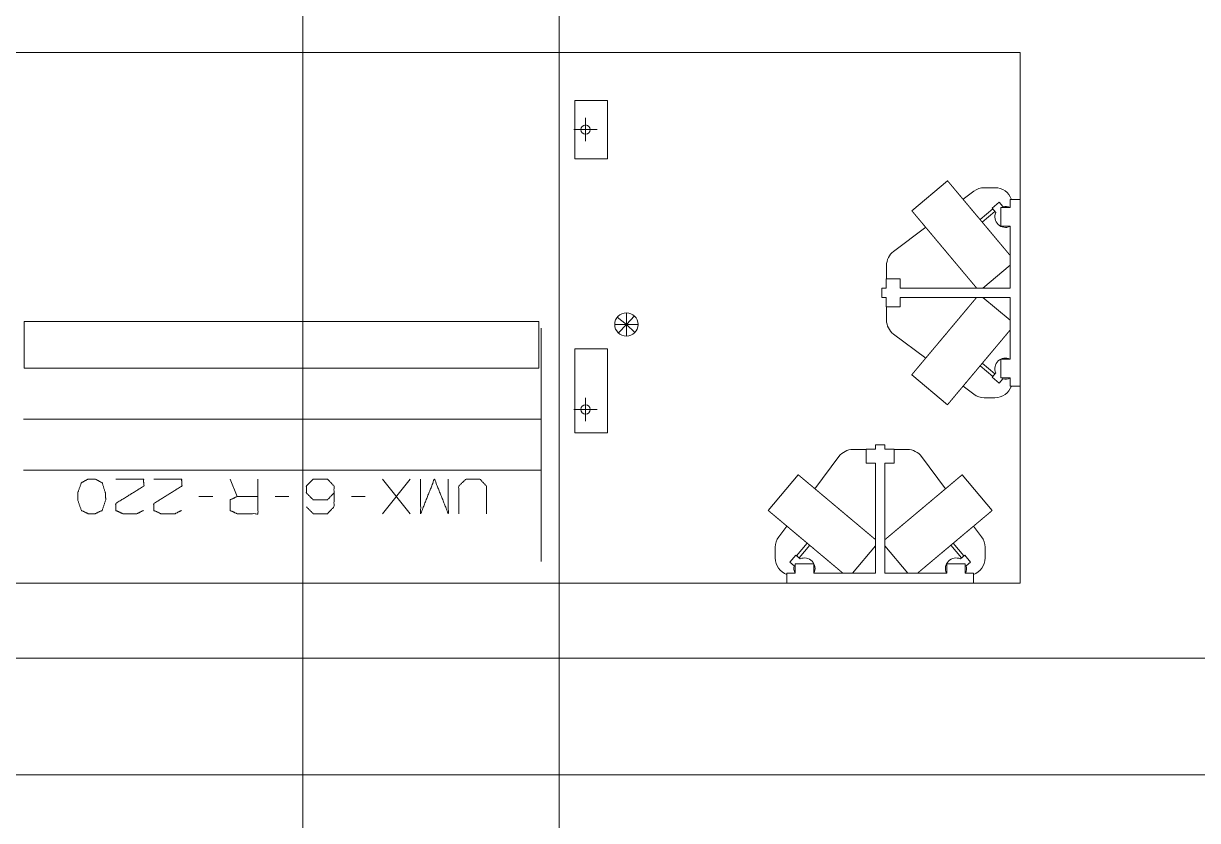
# Model space of a CAD drawing. Header units: millimetres. Extents: x 3056 to 110866, y 16649 to 58349.
# Drawn here: x 78308 to 83344, y 27304 to 30720 of the extents above; entities that cross this region are included whole.
import ezdxf

# ---------------------------------------------------------------- set-up
doc = ezdxf.new("R2010")
doc.units = ezdxf.units.MM
doc.layers.add('1', color=7, linetype='Continuous', true_color=0xffffff)

msp = doc.modelspace()

# ---------------------------------------------------------------- linework, layer by layer
at = {"layer": '1', "color": 143, "linetype": 'Continuous', "lineweight": 13}
for p, q in [((79506.5, 54003.3), (79506.5, 17870.4)), ((80606.5, 17870.4), (80606.5, 53903.3)), ((49320.5, 27999.3), (90886.5, 27999.3)), ((3056.5, 27499.3), (110866.5, 27499.3))]:
    msp.add_line(p, q, dxfattribs=at)
at = {"layer": '1', "color": 80, "linetype": 'Continuous', "lineweight": 13}
for p, q in [((76956.5, 30595.3), (82583.5, 30595.3)), ((76956.5, 30595.3), (82583.5, 30595.3)), ((82583.5, 30595.3), (82583.5, 28321.3)), ((82583.5, 30595.3), (82583.5, 28321.3)), ((80814, 30390.3), (80674, 30390.3)), ((80674, 30390.3), (80674, 30140.3)), ((80814, 30140.3), (80814, 30390.3)), ((80719.5, 30215.3), (80719.5, 30315.3)), ((80769.5, 30265.3), (80669.5, 30265.3)), ((80674, 30140.3), (80814, 30140.3)), ((82271.9, 30046.6), (82118.6, 29918)), ((82429.5, 30016.3), (82475.5, 30016.3)), ((82384.5, 30001.3), (82338.7, 29966.9)), ((82540.5, 29966.3), (82540.5, 29931.3)), ((82583.5, 29966.3), (82540.5, 29966.3)), ((82466.4, 29925.2), (82412, 29879.6)), ((82421, 29868.8), (82475.4, 29914.5)), ((82463.5, 29928.7), (82493.6, 29953.9)), ((82479.2, 29909.9), (82463.5, 29928.7)), ((82509.3, 29935.2), (82493.6, 29953.9)), ((82540.5, 29931.3), (82500.5, 29931.3)), ((82500.5, 29851.3), (82500.5, 29931.3)), ((82178.4, 29846.8), (82040.5, 29743.3)), ((82540.5, 29851.3), (82500.5, 29851.3)), ((82540.5, 29851.3), (82540.5, 29586.3)), ((82010.5, 29626.3), (82010.5, 29683.3)), ((82423.4, 29586.3), (82540.5, 29684.5)), ((82068.5, 29626.3), (82008.5, 29626.3)), ((82008.5, 29586.3), (82008.5, 29626.3)), ((82068.5, 29586.3), (82068.5, 29626.3)), ((82008.5, 29586.3), (81990.5, 29586.3)), ((81990.5, 29546.3), (81990.5, 29586.3)), ((82540.5, 29586.3), (82068.5, 29586.3)), ((82008.5, 29546.3), (81990.5, 29546.3)), ((82005.8, 29546), (82005.8, 29546.3)), ((82005.8, 29546), (82008.5, 29546.1)), ((82008.5, 29546.3), (82008.5, 29506.3)), ((82540.5, 29546.3), (82068.5, 29546.3)), ((82068.5, 29546.3), (82068.5, 29506.3)), ((82540.5, 29448.1), (82423.4, 29546.3)), ((82540.5, 29546.3), (82540.5, 29281.3)), ((80894.5, 29430.3), (80855.6, 29461.8)), ((80894.5, 29430.3), (80894.5, 29480.3)), ((80894.5, 29430.3), (80928.8, 29466.7)), ((82068.5, 29506.3), (82008.5, 29506.3)), ((82010.5, 29449.3), (82010.5, 29506.3)), ((78311.5, 29243.3), (78311.5, 29443.3)), ((78311.5, 29443.3), (80519.5, 29443.3)), ((80519.5, 29443.3), (80519.5, 29243.3)), ((80894.5, 29430.3), (80844.5, 29430.3)), ((80894.5, 29430.3), (80860.1, 29393.9)), ((80894.5, 29430.3), (80894.5, 29380.3)), ((80894.5, 29430.3), (80944.5, 29430.3)), ((80894.5, 29430.3), (80930.8, 29396)), ((82040.5, 29389.3), (82178.4, 29285.8)), ((80814, 29326.3), (80674, 29326.3)), ((80674, 29326.3), (80674, 28966.3)), ((80814, 28966.3), (80814, 29326.3)), ((82475.4, 29218.1), (82421, 29263.8)), ((82500.5, 29201.3), (82500.5, 29281.3)), ((82540.5, 29281.3), (82500.5, 29281.3)), ((80519.5, 29243.3), (78311.5, 29243.3)), ((82118.6, 29214.6), (82271.9, 29086)), ((82412, 29253), (82466.4, 29207.4)), ((82479.2, 29222.7), (82463.5, 29203.9)), ((82338.7, 29165.7), (82384.5, 29131.3)), ((82463.5, 29203.9), (82493.6, 29178.7)), ((82509.3, 29197.4), (82493.6, 29178.7)), ((82540.5, 29201.3), (82500.5, 29201.3)), ((82540.5, 29201.3), (82540.5, 29166.3)), ((82583.5, 29166.3), (82540.5, 29166.3)), ((80719.5, 29016.3), (80719.5, 29116.3)), ((82475.5, 29116.3), (82429.5, 29116.3)), ((80769.5, 29066.3), (80669.5, 29066.3)), ((80528.5, 29024.2), (78308.5, 29024.2)), ((80674, 28966.3), (80814, 28966.3)), ((81963.5, 28896.3), (81963.5, 28914.3)), ((81963.5, 28914.3), (82003.5, 28914.3)), ((82003.5, 28896.3), (82003.5, 28914.3)), ((81806.5, 28864.3), (81703, 28726.3)), ((81866.5, 28894.3), (81923.5, 28894.3)), ((81963.5, 28896.3), (81923.5, 28896.3)), ((81923.5, 28836.3), (81923.5, 28896.3)), ((81963.2, 28898.9), (81963.3, 28896.3)), ((81963.2, 28898.9), (81963.5, 28898.9)), ((82003.5, 28896.3), (82043.5, 28896.3)), ((82043.5, 28836.3), (82043.5, 28896.3)), ((82043.5, 28894.3), (82100.5, 28894.3)), ((82263.9, 28726.3), (82160.5, 28864.3)), ((81963.5, 28836.3), (81923.5, 28836.3)), ((81963.5, 28364.3), (81963.5, 28836.3)), ((82003.5, 28364.3), (82003.5, 28836.3)), ((82003.5, 28836.3), (82043.5, 28836.3)), ((78308.5, 28805.1), (80528.5, 28805.1)), ((79194.9, 28767.6), (79224.6, 28692.6)), ((79967.4, 28767.6), (79848.6, 28619.2)), ((79848.6, 28767.6), (79967.4, 28619.2)), ((81631.8, 28786.1), (81503.2, 28632.9)), ((82463.7, 28632.9), (82335.2, 28786.1)), ((79061.1, 28692.6), (79120.5, 28692.6)), ((79388, 28692.6), (79447.4, 28692.6)), ((79714.9, 28692.6), (79774.2, 28692.6)), ((81582.8, 28566.1), (81548.5, 28520.3)), ((82418.5, 28520.3), (82384.1, 28566.1)), ((81533.5, 28429.3), (81533.5, 28475.3)), ((81670.2, 28492.8), (81624.6, 28438.4)), ((81635.3, 28429.4), (81680.9, 28483.8)), ((81865.2, 28364.3), (81963.5, 28481.4)), ((82003.5, 28481.4), (82101.7, 28364.3)), ((82286, 28483.8), (82331.7, 28429.4)), ((82342.4, 28438.4), (82296.7, 28492.8)), ((82433.5, 28475.3), (82433.5, 28429.3)), ((81621.1, 28441.3), (81595.9, 28411.2)), ((81614.6, 28395.4), (81595.9, 28411.2)), ((81618.5, 28364.3), (81618.5, 28404.3)), ((81618.5, 28404.3), (81698.5, 28404.3)), ((81639.9, 28425.6), (81621.1, 28441.3)), ((81698.5, 28364.3), (81698.5, 28404.3)), ((82268.5, 28364.3), (82268.5, 28404.3)), ((82268.5, 28404.3), (82348.5, 28404.3)), ((82327.1, 28425.6), (82345.8, 28441.3)), ((82345.8, 28441.3), (82371.1, 28411.2)), ((82348.5, 28364.3), (82348.5, 28404.3)), ((82352.3, 28395.4), (82371.1, 28411.2)), ((81583.5, 28321.3), (81583.5, 28364.3)), ((81618.5, 28364.3), (81583.5, 28364.3)), ((81963.5, 28364.3), (81698.5, 28364.3)), ((82268.5, 28364.3), (82003.5, 28364.3)), ((82383.5, 28364.3), (82348.5, 28364.3)), ((82383.5, 28321.3), (82383.5, 28364.3)), ((82583.5, 28321.3), (76956.5, 28321.3)), ((82583.5, 28321.3), (76956.5, 28321.3))]:
    msp.add_line(p, q, dxfattribs=at)
for centre, radius in [((80719.5, 30265.3), 20), ((80894.5, 29430.3), 50), ((80719.5, 29066.3), 20)]:
    msp.add_circle(centre, radius, dxfattribs=at)
for centre, radius, start, end in [((82429.5, 29941.3), 75, 90, 126.8699), ((82475.5, 29941.3), 75, 19.4723, 90), ((82520.5, 29891.3), 45.2, 63.7683, 104.2622), ((82520.5, 29891.3), 45.2, 155.7378, 296.2321), ((82085.5, 29683.3), 75, 126.8699, 180), ((82085.5, 29449.3), 75, 180, 233.1301), ((82520.5, 29241.3), 45.2, 63.7679, 204.2622), ((82475.5, 29191.3), 75, 270, 340.5277), ((82520.5, 29241.3), 45.2, 255.7378, 296.2317), ((82429.5, 29191.3), 75, 233.1301, 270), ((81866.5, 28819.3), 75, 90, 143.1301), ((82100.5, 28819.3), 75, 36.8699, 90), ((81608.5, 28475.3), 75, 143.1301, 180), ((82358.5, 28475.3), 75, 0, 36.8699), ((81608.5, 28429.3), 75, 180, 250.5277), ((81658.5, 28384.3), 45.2, 333.7679, 114.2622), ((82308.5, 28384.3), 45.2, 65.7378, 206.2321), ((82358.5, 28429.3), 75, 289.4723, 0), ((81658.5, 28384.3), 45.2, 165.7378, 206.2317), ((82308.5, 28384.3), 45.2, 333.7683, 14.2622)]:
    msp.add_arc(centre, radius, start, end, dxfattribs=at)
for points, knots in [([(82416.5, 29874.2), (82414.3, 29876.8), (82412.1, 29879.4), (82409.9, 29882), (82407.7, 29884.6), (82405.6, 29887.2), (82401.2, 29892.4), (82399, 29895), (82394.7, 29900.1), (82390.4, 29905.3), (82386.1, 29910.4), (82381.9, 29915.5), (82379.8, 29918), (82375.5, 29923), (82373.5, 29925.5), (82369.3, 29930.4), (82365.2, 29935.3), (82361.1, 29940.2), (82357.1, 29944.9), (82355.1, 29947.3), (82351.2, 29952), (82349.3, 29954.3), (82347.3, 29956.6), (82345.4, 29958.9), (82343.5, 29961.1), (82339.8, 29965.6), (82338, 29967.8), (82334.3, 29972.1), (82332.5, 29974.2), (82330.8, 29976.4), (82329, 29978.4), (82327.3, 29980.5), (82323.9, 29984.6), (82320.6, 29988.5), (82317.3, 29992.3), (82315.8, 29994.2), (82314.2, 29996.1), (82311.2, 29999.7), (82309.7, 30001.5), (82308.2, 30003.2), (82305.4, 30006.6), (82304, 30008.2), (82302.6, 30009.9), (82301.3, 30011.5), (82300, 30013), (82297.5, 30016.1), (82295, 30018.9), (82292.7, 30021.7), (82290.5, 30024.3), (82289.5, 30025.6), (82287.4, 30028), (82286.4, 30029.2), (82285.5, 30030.3), (82284.6, 30031.4), (82283.7, 30032.4), (82282.1, 30034.4), (82281.2, 30035.4), (82280.5, 30036.2), (82279.8, 30037.1), (82279.1, 30037.9), (82277.8, 30039.5), (82277.2, 30040.2), (82276.1, 30041.6), (82275.6, 30042.1), (82275.1, 30042.7), (82274.7, 30043.2), (82274.2, 30043.7), (82273.9, 30044.2), (82273.5, 30044.6), (82273.2, 30045), (82272.9, 30045.3), (82272.4, 30045.9), (82272.1, 30046.2), (82272, 30046.4), (82271.9, 30046.5), (82271.9, 30046.5), (82271.9, 30046.6)], [0, 0, 0.015092, 0.0302, 0.045283, 0.060373, 0.075423, 0.10552, 0.120529, 0.15046, 0.180242, 0.209873, 0.239305, 0.253927, 0.283016, 0.297497, 0.326194, 0.35459, 0.382676, 0.410413, 0.424078, 0.451246, 0.464718, 0.477989, 0.491244, 0.504298, 0.530141, 0.542945, 0.568052, 0.580362, 0.592657, 0.604678, 0.616705, 0.640202, 0.663106, 0.685416, 0.69626, 0.707109, 0.728128, 0.738318, 0.748502, 0.768184, 0.77769, 0.787173, 0.796312, 0.805436, 0.822979, 0.839758, 0.855775, 0.871, 0.878236, 0.892259, 0.899086, 0.905488, 0.911899, 0.917891, 0.929436, 0.935019, 0.940154, 0.945303, 0.949994, 0.958992, 0.963265, 0.970944, 0.974325, 0.977722, 0.980661, 0.983615, 0.986111, 0.988614, 0.990653, 0.992697, 0.995901, 0.998172, 0.998864, 0.999533, 0.999759, 1, 1]), ([(82263.3, 29745.6), (82258.9, 29750.9), (82256.7, 29753.5), (82254.5, 29756.1), (82252.4, 29758.6), (82250.2, 29761.2), (82248, 29763.8), (82243.7, 29769), (82239.4, 29774.1), (82237.2, 29776.7), (82232.9, 29781.8), (82228.7, 29786.9), (82226.5, 29789.4), (82222.3, 29794.4), (82218.2, 29799.4), (82216.1, 29801.9), (82212, 29806.8), (82210, 29809.2), (82205.9, 29814), (82203.9, 29816.4), (82200, 29821.1), (82198, 29823.4), (82196.1, 29825.7), (82194.1, 29828), (82190.3, 29832.6), (82188.4, 29834.8), (82184.7, 29839.2), (82181.1, 29843.6), (82179.3, 29845.7), (82177.6, 29847.8), (82175.8, 29849.9), (82174.1, 29851.9), (82170.7, 29856), (82169, 29858), (82165.8, 29861.9), (82164.1, 29863.8), (82161, 29867.5), (82159.5, 29869.3), (82158, 29871.1), (82156.5, 29872.9), (82153.6, 29876.4), (82152.2, 29878.1), (82150.8, 29879.7), (82149.4, 29881.3), (82148.1, 29882.9), (82146.8, 29884.5), (82144.2, 29887.5), (82141.8, 29890.4), (82139.5, 29893.1), (82137.3, 29895.8), (82136.3, 29897), (82134.2, 29899.4), (82133.2, 29900.6), (82132.3, 29901.7), (82131.4, 29902.8), (82130.5, 29903.9), (82129.7, 29904.9), (82128, 29906.8), (82126.6, 29908.6), (82125.9, 29909.4), (82124.6, 29910.9), (82123.4, 29912.3), (82122.8, 29913), (82121.9, 29914.2), (82121.4, 29914.7), (82121, 29915.2), (82120.3, 29916), (82119.7, 29916.7), (82119.5, 29917), (82119.2, 29917.3), (82119.1, 29917.5), (82118.9, 29917.7), (82118.8, 29917.8), (82118.7, 29917.9), (82118.7, 29918), (82118.6, 29918)], [0, 0, 0.030215, 0.045298, 0.060396, 0.075446, 0.090511, 0.105519, 0.135508, 0.165373, 0.180263, 0.209893, 0.239316, 0.253923, 0.283027, 0.311865, 0.326204, 0.354609, 0.368648, 0.396558, 0.410407, 0.437767, 0.451239, 0.464726, 0.477982, 0.50429, 0.517344, 0.542951, 0.568059, 0.580363, 0.592673, 0.604684, 0.61672, 0.640208, 0.651668, 0.67427, 0.68543, 0.707099, 0.717623, 0.728132, 0.738331, 0.758346, 0.768196, 0.777693, 0.787185, 0.796324, 0.805448, 0.822991, 0.839761, 0.855777, 0.871011, 0.878238, 0.892261, 0.899087, 0.905498, 0.9119, 0.917877, 0.92387, 0.935005, 0.945304, 0.950004, 0.958993, 0.967114, 0.970929, 0.977722, 0.980661, 0.983615, 0.988608, 0.992697, 0.994299, 0.995886, 0.997036, 0.998172, 0.998849, 0.999542, 0.999759, 1, 1]), ([(82540.5, 29726.4), (82539.3, 29727.8), (82538.2, 29729.2), (82535.7, 29732.1), (82534.5, 29733.6), (82533.2, 29735.1), (82531.9, 29736.7), (82530.6, 29738.2), (82527.8, 29741.5), (82526.4, 29743.2), (82523.5, 29746.7), (82520.5, 29750.2), (82519, 29752), (82517.4, 29753.9), (82514.2, 29757.7), (82512.6, 29759.6), (82509.3, 29763.6), (82507.6, 29765.6), (82505.9, 29767.6), (82504.2, 29769.7), (82502.4, 29771.8), (82500.6, 29773.9), (82498.8, 29776), (82495.2, 29780.4), (82493.4, 29782.6), (82491.5, 29784.8), (82487.7, 29789.3), (82485.8, 29791.6), (82483.9, 29793.9), (82480, 29798.5), (82476, 29803.3), (82472, 29808.1), (82469.9, 29810.5), (82467.9, 29812.9), (82463.8, 29817.8), (82461.7, 29820.3), (82459.6, 29822.8), (82457.5, 29825.3), (82455.4, 29827.8), (82453.3, 29830.3), (82449.1, 29835.4), (82446.9, 29837.9), (82442.6, 29843), (82438.3, 29848.2), (82436.1, 29850.8), (82434, 29853.4), (82431.8, 29856), (82429.6, 29858.6), (82425.2, 29863.8), (82423.1, 29866.4), (82418.7, 29871.6), (82416.5, 29874.2)], [0, 0, 0.009318, 0.018654, 0.038204, 0.048407, 0.058639, 0.06927, 0.07993, 0.102051, 0.11354, 0.136915, 0.161069, 0.173327, 0.185993, 0.211657, 0.224692, 0.251428, 0.265154, 0.278863, 0.29293, 0.306979, 0.321348, 0.33571, 0.365063, 0.380018, 0.394981, 0.425464, 0.440982, 0.456482, 0.487988, 0.519978, 0.552408, 0.568814, 0.585227, 0.618436, 0.635222, 0.652014, 0.668954, 0.685877, 0.702971, 0.737262, 0.754484, 0.789143, 0.823979, 0.841474, 0.858997, 0.876552, 0.894124, 0.929367, 0.947009, 0.982329, 1, 1]), ([(82397, 29586.3), (82396.1, 29587.3), (82394.3, 29589.5), (82393.4, 29590.6), (82392.4, 29591.7), (82391.4, 29592.9), (82390.4, 29594.1), (82389.3, 29595.4), (82388.3, 29596.7), (82386, 29599.4), (82384.8, 29600.8), (82382.4, 29603.7), (82381.1, 29605.2), (82379.9, 29606.7), (82378.6, 29608.3), (82377.2, 29609.8), (82375.9, 29611.5), (82373.1, 29614.8), (82370.2, 29618.3), (82368.7, 29620), (82367.2, 29621.8), (82365.7, 29623.6), (82364.1, 29625.5), (82362.5, 29627.4), (82359.3, 29631.2), (82357.6, 29633.2), (82354.3, 29637.2), (82352.6, 29639.2), (82349.1, 29643.4), (82345.5, 29647.6), (82343.7, 29649.8), (82341.9, 29651.9), (82340, 29654.2), (82338.2, 29656.4), (82336.3, 29658.6), (82332.5, 29663.2), (82330.6, 29665.4), (82326.7, 29670.1), (82322.7, 29674.8), (82320.7, 29677.2), (82316.7, 29682), (82314.6, 29684.4), (82312.6, 29686.9), (82310.5, 29689.3), (82308.4, 29691.8), (82304.3, 29696.8), (82302.2, 29699.3), (82297.9, 29704.3), (82295.8, 29706.9), (82291.5, 29712), (82287.2, 29717.1), (82285.1, 29719.7), (82282.9, 29722.3), (82278.6, 29727.4), (82276.4, 29730), (82272, 29735.2), (82267.6, 29740.4), (82263.3, 29745.6)], [0, 0, 0.006472, 0.019852, 0.026751, 0.034109, 0.041476, 0.049268, 0.057085, 0.065302, 0.082194, 0.090851, 0.108981, 0.118469, 0.12794, 0.137826, 0.147695, 0.157968, 0.178869, 0.200529, 0.211561, 0.222928, 0.234312, 0.246041, 0.257777, 0.281918, 0.294315, 0.319415, 0.332144, 0.358181, 0.384789, 0.398394, 0.411982, 0.425858, 0.439717, 0.453837, 0.48233, 0.496678, 0.525875, 0.555489, 0.570511, 0.600721, 0.615941, 0.631308, 0.646692, 0.662222, 0.693468, 0.709151, 0.740804, 0.756731, 0.788726, 0.820903, 0.837029, 0.853243, 0.88571, 0.901996, 0.934606, 0.967298, 1, 1]), ([(82118.6, 29214.6), (82118.7, 29214.6), (82118.7, 29214.7), (82118.8, 29214.8), (82118.9, 29214.9), (82119.1, 29215.1), (82119.2, 29215.3), (82119.5, 29215.6), (82119.7, 29215.8), (82120, 29216.2), (82120.3, 29216.6), (82120.7, 29217), (82121, 29217.4), (82121.4, 29217.9), (82121.9, 29218.4), (82122.4, 29219), (82122.9, 29219.6), (82123.4, 29220.3), (82124, 29220.9), (82125.2, 29222.4), (82126.6, 29224), (82127.3, 29224.9), (82128.1, 29225.8), (82129.7, 29227.7), (82130.5, 29228.8), (82131.4, 29229.8), (82132.3, 29230.9), (82133.3, 29232), (82134.2, 29233.2), (82135.2, 29234.4), (82136.3, 29235.6), (82137.3, 29236.8), (82139.5, 29239.5), (82140.7, 29240.9), (82143.1, 29243.7), (82144.3, 29245.1), (82146.8, 29248.2), (82148.1, 29249.7), (82149.5, 29251.3), (82152.2, 29254.6), (82155.1, 29258), (82158, 29261.5), (82159.5, 29263.3), (82162.6, 29267), (82165.8, 29270.8), (82167.4, 29272.7), (82170.7, 29276.7), (82172.4, 29278.7), (82174.1, 29280.7), (82177.6, 29284.9), (82179.4, 29287), (82181.2, 29289.1), (82183, 29291.3), (82184.8, 29293.4), (82186.7, 29295.7), (82188.5, 29297.9), (82190.4, 29300.1), (82192.3, 29302.4), (82196.1, 29306.9), (82200, 29311.6), (82204, 29316.3), (82208, 29321.1), (82212.1, 29325.9), (82214.1, 29328.4), (82216.2, 29330.8), (82218.3, 29333.3), (82220.3, 29335.8), (82222.4, 29338.3), (82226.7, 29343.3), (82228.8, 29345.8), (82230.9, 29348.4), (82235.2, 29353.5), (82237.3, 29356), (82239.5, 29358.6), (82243.8, 29363.7), (82246, 29366.3), (82248.1, 29368.9), (82252.5, 29374.1), (82256.8, 29379.3), (82261.2, 29384.5), (82265.6, 29389.7), (82270, 29394.9), (82272.1, 29397.5), (82274.3, 29400.1), (82278.7, 29405.3), (82283, 29410.5), (82285.2, 29413.1), (82287.3, 29415.6), (82291.6, 29420.7), (82295.9, 29425.8), (82298, 29428.4), (82300.1, 29430.9), (82302.3, 29433.4), (82306.4, 29438.4), (82310.6, 29443.4), (82312.7, 29445.8), (82314.7, 29448.2), (82316.7, 29450.7), (82318.8, 29453.1), (82322.8, 29457.9), (82326.7, 29462.6), (82330.6, 29467.2), (82332.6, 29469.5), (82334.5, 29471.8), (82336.4, 29474), (82340.1, 29478.5), (82343.8, 29482.9), (82345.6, 29485), (82349.1, 29489.3), (82350.9, 29491.3), (82354.3, 29495.4), (82356, 29497.5), (82359.3, 29501.4), (82362.5, 29505.3), (82365.7, 29509), (82368.7, 29512.6), (82371.7, 29516.1), (82374.5, 29519.5), (82377.2, 29522.8), (82378.6, 29524.3), (82379.9, 29525.9), (82382.4, 29528.9), (82384.8, 29531.8), (82386, 29533.2), (82387.2, 29534.6), (82389.4, 29537.2), (82390.4, 29538.4), (82391.4, 29539.7), (82393.4, 29542), (82394.3, 29543.1), (82396.1, 29545.3), (82397, 29546.3)], [0, 0, 0.000125, 0.000238, 0.000598, 0.00095, 0.001548, 0.002138, 0.002962, 0.003795, 0.004862, 0.005924, 0.007221, 0.008526, 0.010054, 0.011589, 0.013358, 0.015123, 0.01711, 0.019105, 0.023555, 0.028456, 0.031136, 0.033812, 0.039598, 0.042717, 0.045831, 0.049162, 0.052501, 0.05604, 0.059592, 0.063344, 0.067104, 0.07502, 0.079192, 0.087719, 0.092086, 0.101207, 0.105953, 0.110706, 0.120586, 0.130822, 0.141421, 0.146887, 0.158003, 0.169436, 0.175242, 0.187153, 0.193268, 0.199375, 0.211883, 0.218284, 0.224678, 0.231213, 0.237741, 0.244407, 0.251065, 0.257848, 0.264628, 0.278428, 0.29245, 0.306676, 0.321093, 0.335692, 0.343082, 0.350464, 0.357932, 0.365388, 0.37293, 0.38805, 0.395653, 0.403299, 0.418657, 0.42636, 0.43411, 0.449633, 0.457418, 0.465221, 0.480865, 0.496543, 0.512235, 0.52794, 0.543636, 0.551478, 0.559306, 0.57495, 0.59053, 0.598314, 0.606057, 0.621497, 0.636842, 0.644497, 0.652087, 0.659685, 0.674744, 0.689655, 0.697033, 0.704418, 0.71171, 0.719009, 0.733417, 0.747634, 0.761635, 0.76853, 0.775418, 0.782201, 0.79563, 0.808801, 0.815324, 0.828102, 0.834351, 0.846708, 0.852797, 0.864699, 0.876287, 0.887542, 0.898459, 0.909033, 0.919255, 0.92911, 0.933846, 0.93859, 0.947686, 0.95639, 0.960549, 0.9647, 0.972602, 0.976337, 0.980084, 0.987154, 0.990476, 0.996891, 1, 1]), ([(80528.5, 28914.6), (80528.5, 28924.8), (80528.5, 28935), (80528.5, 28945.2), (80528.5, 28955.4), (80528.5, 28965.6), (80528.5, 28975.7), (80528.5, 28985.8), (80528.5, 28995.9), (80528.5, 29005.9), (80528.5, 29015.9), (80528.5, 29025.9), (80528.5, 29035.8), (80528.5, 29045.7), (80528.5, 29055.5), (80528.5, 29065.3), (80528.5, 29070.1), (80528.5, 29079.8), (80528.5, 29089.4), (80528.5, 29098.9), (80528.5, 29108.3), (80528.5, 29117.7), (80528.5, 29122.4), (80528.5, 29131.6), (80528.5, 29140.7), (80528.5, 29149.8), (80528.5, 29158.7), (80528.5, 29167.6), (80528.5, 29172), (80528.5, 29180.7), (80528.5, 29189.2), (80528.5, 29197.7), (80528.5, 29206), (80528.5, 29210.2), (80528.5, 29218.4), (80528.5, 29226.4), (80528.5, 29234.3), (80528.5, 29242.1), (80528.5, 29249.7), (80528.5, 29257.2), (80528.5, 29260.9), (80528.5, 29268.2), (80528.5, 29275.3), (80528.5, 29282.3), (80528.5, 29289.1), (80528.5, 29295.8), (80528.5, 29302.3), (80528.5, 29308.7), (80528.5, 29314.9), (80528.5, 29320.9), (80528.5, 29326.8), (80528.5, 29332.5), (80528.5, 29338), (80528.5, 29343.3), (80528.5, 29348.5), (80528.5, 29353.5), (80528.5, 29358.3), (80528.5, 29362.9), (80528.5, 29367.3), (80528.5, 29371.5), (80528.5, 29375.6), (80528.5, 29379.4), (80528.5, 29383.1), (80528.5, 29386.6), (80528.5, 29389.8), (80528.5, 29392.9), (80528.5, 29395.8), (80528.5, 29398.5), (80528.5, 29400.9), (80528.5, 29403.2), (80528.5, 29405.3), (80528.5, 29406.2), (80528.5, 29408), (80528.5, 29409.6), (80528.5, 29410.2), (80528.5, 29411.5), (80528.5, 29412.5), (80528.5, 29413.3), (80528.5, 29414), (80528.5, 29414.4), (80528.5, 29414.5), (80528.5, 29414.6)], [0, 0, 0.020394, 0.040788, 0.061161, 0.081508, 0.101822, 0.122095, 0.142314, 0.162476, 0.182568, 0.202587, 0.22252, 0.242359, 0.262102, 0.281729, 0.301245, 0.310939, 0.330259, 0.349446, 0.368486, 0.387367, 0.406094, 0.415413, 0.43388, 0.452169, 0.470271, 0.488173, 0.505879, 0.514621, 0.532004, 0.549165, 0.566098, 0.582794, 0.59108, 0.60741, 0.623487, 0.639309, 0.654861, 0.670138, 0.68514, 0.692501, 0.707069, 0.721346, 0.735321, 0.748989, 0.762351, 0.775389, 0.788111, 0.800498, 0.812558, 0.824274, 0.835651, 0.846679, 0.857358, 0.867676, 0.877635, 0.887224, 0.896447, 0.9053, 0.913772, 0.921868, 0.929578, 0.936902, 0.943834, 0.950375, 0.956518, 0.962265, 0.967615, 0.972557, 0.977098, 0.98123, 0.983194, 0.986713, 0.989824, 0.991168, 0.993661, 0.99574, 0.997402, 0.998651, 0.999481, 0.999794, 1, 1]), ([(82271.9, 29086), (82271.9, 29086.1), (82271.9, 29086.1), (82272, 29086.2), (82272.1, 29086.3), (82272.3, 29086.5), (82272.4, 29086.7), (82272.7, 29087), (82272.9, 29087.3), (82273.2, 29087.6), (82273.5, 29088), (82273.9, 29088.4), (82274.2, 29088.9), (82274.7, 29089.4), (82275.1, 29089.9), (82275.6, 29090.5), (82276.1, 29091), (82276.6, 29091.7), (82277.8, 29093.1), (82278.4, 29093.9), (82279.1, 29094.7), (82279.8, 29095.5), (82280.5, 29096.4), (82281.3, 29097.3), (82282.1, 29098.2), (82282.9, 29099.2), (82284.6, 29101.2), (82285.6, 29102.4), (82286.5, 29103.5), (82288.5, 29105.8), (82289.5, 29107.1), (82290.5, 29108.3), (82292.8, 29110.9), (82295.1, 29113.7), (82297.5, 29116.6), (82300.1, 29119.6), (82302.7, 29122.8), (82305.4, 29126.1), (82306.9, 29127.8), (82308.3, 29129.5), (82311.3, 29133), (82314.3, 29136.6), (82315.9, 29138.5), (82319.1, 29142.3), (82320.7, 29144.2), (82322.3, 29146.2), (82325.7, 29150.2), (82327.4, 29152.2), (82330.9, 29156.4), (82334.5, 29160.6), (82336.3, 29162.8), (82338.1, 29165), (82341.8, 29169.4), (82343.7, 29171.6), (82347.5, 29176.2), (82349.4, 29178.5), (82353.3, 29183.1), (82355.3, 29185.5), (82357.3, 29187.9), (82359.3, 29190.2), (82361.3, 29192.6), (82363.3, 29195.1), (82365.4, 29197.5), (82369.5, 29202.4), (82371.6, 29204.9), (82375.7, 29209.8), (82377.8, 29212.3), (82382.1, 29217.4), (82386.3, 29222.5), (82390.6, 29227.6), (82394.9, 29232.7), (82397.1, 29235.3), (82399.3, 29237.9), (82403.6, 29243.1), (82408, 29248.3), (82412.4, 29253.5), (82416.7, 29258.7), (82418.9, 29261.3), (82421.1, 29263.9), (82423.3, 29266.5), (82425.5, 29269.1), (82429.8, 29274.3), (82434.2, 29279.5), (82436.3, 29282.1), (82438.5, 29284.7), (82442.8, 29289.8), (82445, 29292.3), (82449.2, 29297.4), (82451.4, 29300), (82453.5, 29302.5), (82455.6, 29305), (82459.8, 29310), (82461.9, 29312.5), (82463.9, 29315), (82468.1, 29319.9), (82472.1, 29324.7), (82476.1, 29329.5), (82478.1, 29331.8), (82480.1, 29334.2), (82482, 29336.5), (82484, 29338.8), (82485.9, 29341.1), (82487.8, 29343.4), (82489.7, 29345.7), (82491.6, 29347.9), (82495.3, 29352.3), (82498.9, 29356.6), (82502.5, 29360.9), (82504.2, 29363), (82506, 29365), (82507.7, 29367), (82509.4, 29369.1), (82512.7, 29373), (82515.9, 29376.9), (82519, 29380.6), (82522.1, 29384.2), (82525, 29387.7), (82526.4, 29389.4), (82529.2, 29392.7), (82530.6, 29394.4), (82533.2, 29397.5), (82535.7, 29400.5), (82536.9, 29402), (82538.2, 29403.4), (82539.3, 29404.8), (82540.5, 29406.1)], [0, 0, 0.00013, 0.000252, 0.000624, 0.000984, 0.0016, 0.00222, 0.003074, 0.003937, 0.005043, 0.006144, 0.007496, 0.00884, 0.010435, 0.012018, 0.013851, 0.01568, 0.017752, 0.022125, 0.024439, 0.026982, 0.029521, 0.032291, 0.035068, 0.038074, 0.041077, 0.047539, 0.050999, 0.054451, 0.061812, 0.065713, 0.069601, 0.077824, 0.086462, 0.095517, 0.104978, 0.114829, 0.125076, 0.130387, 0.135695, 0.146688, 0.158036, 0.163882, 0.175747, 0.181764, 0.187939, 0.200464, 0.2068, 0.219771, 0.233046, 0.239818, 0.246587, 0.260406, 0.267444, 0.281627, 0.288782, 0.303321, 0.310704, 0.318075, 0.325557, 0.333027, 0.340608, 0.348176, 0.363496, 0.371227, 0.386785, 0.394592, 0.410348, 0.42622, 0.442189, 0.458254, 0.466317, 0.474388, 0.49058, 0.506818, 0.523086, 0.539364, 0.547503, 0.555651, 0.563777, 0.571906, 0.588139, 0.604331, 0.612394, 0.62046, 0.636504, 0.644494, 0.660399, 0.668336, 0.676201, 0.684074, 0.699677, 0.707403, 0.715142, 0.730431, 0.745558, 0.760492, 0.767857, 0.775215, 0.782477, 0.789731, 0.796876, 0.804013, 0.811036, 0.818057, 0.83184, 0.845358, 0.858593, 0.86506, 0.871536, 0.877851, 0.884169, 0.896496, 0.908483, 0.92014, 0.931447, 0.942399, 0.947685, 0.958079, 0.963172, 0.972982, 0.982397, 0.986905, 0.991404, 0.995704, 1, 1]), ([(80528.5, 28414.6), (80528.5, 28414.8), (80528.5, 28415.1), (80528.5, 28415.6), (80528.5, 28415.9), (80528.5, 28416.8), (80528.5, 28417.8), (80528.5, 28419.1), (80528.5, 28420.5), (80528.5, 28422.2), (80528.5, 28424), (80528.5, 28426.1), (80528.5, 28428.4), (80528.5, 28430.8), (80528.5, 28433.5), (80528.5, 28436.4), (80528.5, 28439.5), (80528.5, 28442.7), (80528.5, 28444.4), (80528.5, 28448), (80528.5, 28451.7), (80528.5, 28455.7), (80528.5, 28459.8), (80528.5, 28464.2), (80528.5, 28468.7), (80528.5, 28473.4), (80528.5, 28478.3), (80528.5, 28483.3), (80528.5, 28488.6), (80528.5, 28494), (80528.5, 28499.6), (80528.5, 28505.4), (80528.5, 28508.4), (80528.5, 28514.4), (80528.5, 28520.6), (80528.5, 28527), (80528.5, 28533.5), (80528.5, 28540.2), (80528.5, 28547), (80528.5, 28554), (80528.5, 28557.5), (80528.5, 28564.7), (80528.5, 28572.1), (80528.5, 28575.8), (80528.5, 28583.4), (80528.5, 28587.2), (80528.5, 28595), (80528.5, 28602.9), (80528.5, 28610.9), (80528.5, 28619.1), (80528.5, 28627.4), (80528.5, 28635.8), (80528.5, 28644.3), (80528.5, 28653), (80528.5, 28661.7), (80528.5, 28670.6), (80528.5, 28679.5), (80528.5, 28688.6), (80528.5, 28697.7), (80528.5, 28706.9), (80528.5, 28716.3), (80528.5, 28725.7), (80528.5, 28735.1), (80528.5, 28744.7), (80528.5, 28754.3), (80528.5, 28764), (80528.5, 28773.8), (80528.5, 28778.7), (80528.5, 28788.5), (80528.5, 28798.4), (80528.5, 28808.4), (80528.5, 28818.4), (80528.5, 28828.4), (80528.5, 28838.4), (80528.5, 28848.5), (80528.5, 28853.6), (80528.5, 28863.7), (80528.5, 28873.9), (80528.5, 28884.1), (80528.5, 28894.3), (80528.5, 28904.4), (80528.5, 28914.6)], [0, 0, 0.000212, 0.000836, 0.001873, 0.002603, 0.004265, 0.006339, 0.008832, 0.011737, 0.015049, 0.018775, 0.022908, 0.027442, 0.03239, 0.037735, 0.043481, 0.049625, 0.056166, 0.059536, 0.066664, 0.074184, 0.082084, 0.090371, 0.099033, 0.108071, 0.11748, 0.127254, 0.137398, 0.147896, 0.158749, 0.169952, 0.181498, 0.187446, 0.1995, 0.211894, 0.224609, 0.237653, 0.251009, 0.264678, 0.278653, 0.285717, 0.300142, 0.314858, 0.322362, 0.337501, 0.345137, 0.360689, 0.376511, 0.392587, 0.408917, 0.425496, 0.442313, 0.459357, 0.476629, 0.494124, 0.511824, 0.529726, 0.547829, 0.566117, 0.584584, 0.603227, 0.622033, 0.640999, 0.660112, 0.679363, 0.698752, 0.718267, 0.728083, 0.747768, 0.767559, 0.787445, 0.807421, 0.827476, 0.847601, 0.867793, 0.877906, 0.898173, 0.918487, 0.938839, 0.959212, 0.979601, 1, 1]), ([(78586.4, 28767.6), (78556.8, 28752), (78541.1, 28708.2), (78541.1, 28678.5), (78556.8, 28633.2), (78586.4, 28619.2), (78616.1, 28619.2), (78645.8, 28633.2), (78661.4, 28678.5), (78659.9, 28708.2), (78645.8, 28752), (78616.1, 28767.6), (78586.4, 28767.6)], [0, 0, 0.076268, 0.181882, 0.249377, 0.358345, 0.433024, 0.500525, 0.575204, 0.684172, 0.751761, 0.85623, 0.932499, 1, 1]), ([(78823.3, 28633.2), (78795.2, 28619.2), (78734.3, 28619.2), (78704.6, 28633.2), (78704.6, 28662.9), (78824.9, 28737.9), (78823.3, 28767.6), (78704.6, 28767.6)], [0, 0, 0.070635, 0.207511, 0.28131, 0.348, 0.666467, 0.73325, 1, 1]), ([(78986.8, 28633.2), (78958.6, 28619.2), (78897.7, 28619.2), (78868, 28633.2), (78868, 28662.9), (78988.3, 28737.9), (78986.8, 28767.6), (78868, 28767.6)], [0, 0, 0.070635, 0.207523, 0.281311, 0.348001, 0.666468, 0.73325, 1, 1]), ([(79313.6, 28767.6), (79313.6, 28619.2), (79224.6, 28619.2), (79194.9, 28633.2), (79194.9, 28678.5), (79224.6, 28692.6), (79313.6, 28692.6)], [0, 0, 0.33923, 0.542769, 0.617838, 0.721392, 0.796461, 1, 1]), ([(79640.5, 28708.2), (79612.4, 28678.5), (79551.4, 28678.5), (79521.8, 28708.2), (79521.8, 28737.9), (79551.4, 28767.6), (79612.4, 28767.6), (79640.5, 28737.9), (79640.5, 28648.8), (79612.4, 28619.2), (79551.4, 28619.2), (79521.8, 28648.8)], [0, 0, 0.074329, 0.185077, 0.261391, 0.315347, 0.391661, 0.502409, 0.576738, 0.738609, 0.812937, 0.923685, 1, 1]), ([(80130.8, 28767.6), (80130.8, 28619.2), (80071.4, 28767.6), (80012.1, 28619.2), (80012.1, 28767.6)], [0, 0, 0.240728, 0.500002, 0.759272, 1, 1]), ([(80294.3, 28619.2), (80294.3, 28737.9), (80266.1, 28767.6), (80206.8, 28767.6), (80175.5, 28737.9), (80175.5, 28619.2)], [0, 0, 0.311782, 0.419154, 0.575052, 0.688218, 1, 1]), ([(81631.8, 28786.1), (81631.8, 28786.1), (81631.8, 28786.1), (81632, 28786), (81632.1, 28785.9), (81632.3, 28785.7), (81632.5, 28785.5), (81633, 28785.1), (81633.7, 28784.5), (81634.2, 28784.1), (81634.6, 28783.8), (81635.6, 28782.9), (81636.2, 28782.4), (81636.8, 28781.9), (81638.1, 28780.8), (81638.8, 28780.2), (81639.6, 28779.6), (81640.4, 28778.9), (81641.2, 28778.2), (81643, 28776.7), (81643.9, 28775.9), (81644.9, 28775.1), (81645.9, 28774.2), (81647, 28773.4), (81649.2, 28771.5), (81651.5, 28769.5), (81652.8, 28768.5), (81654, 28767.4), (81655.3, 28766.3), (81658, 28764.1), (81659.4, 28762.9), (81662.3, 28760.5), (81663.8, 28759.2), (81665.3, 28758), (81668.5, 28755.3), (81670.1, 28753.9), (81673.5, 28751.1), (81676.9, 28748.2), (81678.7, 28746.8), (81680.5, 28745.2), (81684.2, 28742.1), (81686, 28740.6), (81688, 28739), (81689.9, 28737.4), (81691.9, 28735.7), (81693.8, 28734), (81697.9, 28730.6), (81702, 28727.1), (81706.3, 28723.6), (81708.5, 28721.8), (81710.6, 28720), (81712.8, 28718.1), (81717.3, 28714.4), (81721.8, 28710.5), (81724.1, 28708.6), (81726.4, 28706.7), (81728.8, 28704.7), (81733.5, 28700.8), (81735.9, 28698.8), (81740.7, 28694.7), (81743.1, 28692.7), (81748, 28688.6), (81753, 28684.4), (81755.5, 28682.3), (81758, 28680.2), (81763, 28676), (81768.1, 28671.7), (81770.6, 28669.6), (81773.2, 28667.5), (81775.8, 28665.3), (81778.3, 28663.1), (81783.5, 28658.8), (81786.1, 28656.6), (81788.7, 28654.5), (81791.3, 28652.3), (81796.5, 28647.9), (81799.1, 28645.7), (81801.7, 28643.6), (81806.9, 28639.2), (81812.1, 28634.8), (81814.7, 28632.6), (81817.3, 28630.5), (81822.5, 28626.1), (81825.1, 28623.9), (81827.6, 28621.8), (81830.2, 28619.6), (81832.8, 28617.4), (81835.4, 28615.3), (81837.9, 28613.1), (81843, 28608.9), (81848.1, 28604.6), (81853.1, 28600.4), (81858, 28596.2), (81863, 28592.1), (81865.4, 28590.1), (81867.8, 28588), (81872.7, 28584), (81875, 28582), (81877.4, 28580), (81879.8, 28578), (81882.1, 28576.1), (81884.4, 28574.1), (81889, 28570.3), (81893.5, 28566.5), (81897.9, 28562.8), (81902.2, 28559.2), (81904.3, 28557.4), (81906.5, 28555.6), (81908.5, 28553.9), (81912.6, 28550.5), (81914.6, 28548.8), (81918.6, 28545.4), (81922.4, 28542.2), (81926.2, 28539.1), (81928, 28537.6), (81929.8, 28536.1), (81931.5, 28534.6), (81933.3, 28533.1), (81935, 28531.7), (81936.7, 28530.3), (81940, 28527.5), (81943.1, 28524.9), (81944.6, 28523.6), (81946.1, 28522.4), (81947.6, 28521.1), (81950.4, 28518.8), (81951.8, 28517.6), (81954.4, 28515.4), (81955.6, 28514.4), (81956.9, 28513.3), (81959.2, 28511.4), (81960.3, 28510.4), (81961.4, 28509.5), (81962.4, 28508.7), (81963.5, 28507.8)], [0, 0, 0.000126, 0.000239, 0.000603, 0.000954, 0.001544, 0.002138, 0.003795, 0.005929, 0.007226, 0.008532, 0.011594, 0.013354, 0.01512, 0.01911, 0.021339, 0.02356, 0.026015, 0.02846, 0.033813, 0.036705, 0.039607, 0.042721, 0.045831, 0.052501, 0.059593, 0.063344, 0.0671, 0.071065, 0.079188, 0.083355, 0.092091, 0.096644, 0.101203, 0.11071, 0.115641, 0.125704, 0.136121, 0.141421, 0.14689, 0.157997, 0.163641, 0.169435, 0.175238, 0.181192, 0.187156, 0.199378, 0.211886, 0.224681, 0.231217, 0.237744, 0.244407, 0.257847, 0.271531, 0.278427, 0.28544, 0.292449, 0.306675, 0.313887, 0.3284, 0.335694, 0.350467, 0.365395, 0.372929, 0.380458, 0.395646, 0.410957, 0.418664, 0.426367, 0.434108, 0.441859, 0.457416, 0.465227, 0.473034, 0.480863, 0.496542, 0.504382, 0.512232, 0.527938, 0.543638, 0.551475, 0.559304, 0.574939, 0.582755, 0.590527, 0.598308, 0.606049, 0.613796, 0.62149, 0.636848, 0.652088, 0.667208, 0.682192, 0.697038, 0.704411, 0.711715, 0.726215, 0.733414, 0.740527, 0.74763, 0.754631, 0.761635, 0.775419, 0.788977, 0.802283, 0.815329, 0.821713, 0.828107, 0.834347, 0.846695, 0.852802, 0.864703, 0.876284, 0.887538, 0.893003, 0.898459, 0.903745, 0.909037, 0.914142, 0.919251, 0.929105, 0.938586, 0.943131, 0.947681, 0.952031, 0.960545, 0.964696, 0.972594, 0.976341, 0.980079, 0.987144, 0.990466, 0.993794, 0.99689, 1, 1]), ([(82003.5, 28507.8), (82004.5, 28508.7), (82005.5, 28509.5), (82006.6, 28510.4), (82007.7, 28511.4), (82010.1, 28513.3), (82011.3, 28514.4), (82013.9, 28516.5), (82015.2, 28517.6), (82016.6, 28518.8), (82019.4, 28521.1), (82020.8, 28522.4), (82022.3, 28523.6), (82023.8, 28524.9), (82027, 28527.5), (82030.3, 28530.3), (82032, 28531.7), (82033.6, 28533.1), (82035.4, 28534.6), (82037.2, 28536.1), (82039, 28537.6), (82042.6, 28540.7), (82044.5, 28542.2), (82048.4, 28545.4), (82050.3, 28547.1), (82054.3, 28550.5), (82058.4, 28553.9), (82060.5, 28555.6), (82064.7, 28559.2), (82069.1, 28562.8), (82073.5, 28566.5), (82078, 28570.3), (82082.5, 28574.1), (82084.9, 28576.1), (82087.2, 28578), (82089.5, 28580), (82094.3, 28584), (82096.7, 28586), (82099.1, 28588), (82101.5, 28590.1), (82104, 28592.1), (82106.4, 28594.2), (82108.9, 28596.2), (82113.9, 28600.4), (82118.9, 28604.6), (82123.9, 28608.9), (82126.5, 28611), (82129, 28613.1), (82131.6, 28615.3), (82134.2, 28617.4), (82136.7, 28619.6), (82139.3, 28621.8), (82141.9, 28623.9), (82144.5, 28626.1), (82149.7, 28630.5), (82152.3, 28632.6), (82154.9, 28634.8), (82160.1, 28639.2), (82162.7, 28641.4), (82167.9, 28645.7), (82173.1, 28650.1), (82175.7, 28652.3), (82180.9, 28656.6), (82186, 28661), (82188.6, 28663.1), (82191.2, 28665.3), (82193.8, 28667.5), (82198.9, 28671.7), (82203.9, 28676), (82209, 28680.2), (82211.5, 28682.3), (82214, 28684.4), (82218.9, 28688.6), (82223.8, 28692.7), (82226.3, 28694.7), (82228.7, 28696.8), (82231.1, 28698.8), (82233.5, 28700.8), (82238.2, 28704.7), (82240.5, 28706.7), (82242.8, 28708.6), (82245.1, 28710.5), (82249.7, 28714.4), (82251.9, 28716.2), (82254.1, 28718.1), (82258.5, 28721.8), (82260.7, 28723.6), (82264.9, 28727.1), (82269, 28730.6), (82273.1, 28734), (82275.1, 28735.7), (82277.1, 28737.4), (82279, 28739), (82280.9, 28740.6), (82282.8, 28742.1), (82286.5, 28745.2), (82288.3, 28746.8), (82290, 28748.2), (82293.5, 28751.1), (82296.8, 28753.9), (82298.5, 28755.3), (82301.6, 28758), (82303.1, 28759.2), (82306.1, 28761.7), (82307.5, 28762.9), (82308.9, 28764.1), (82311.6, 28766.3), (82312.9, 28767.4), (82314.2, 28768.5), (82315.4, 28769.5), (82316.6, 28770.5), (82317.8, 28771.5), (82320, 28773.4), (82321, 28774.2), (82322, 28775.1), (82323, 28775.9), (82324, 28776.7), (82324.9, 28777.5), (82326.6, 28778.9), (82327.4, 28779.6), (82328.1, 28780.2), (82328.8, 28780.8), (82330.2, 28781.9), (82330.8, 28782.4), (82331.3, 28782.9), (82331.8, 28783.3), (82332.4, 28783.8), (82333.2, 28784.5), (82333.9, 28785.1), (82334.5, 28785.5), (82334.7, 28785.7), (82334.9, 28785.9), (82335, 28786), (82335.1, 28786.1), (82335.1, 28786.1), (82335.2, 28786.1)], [0, 0, 0.0031, 0.006206, 0.009524, 0.012846, 0.019912, 0.02365, 0.031349, 0.035295, 0.039455, 0.04796, 0.052311, 0.05686, 0.061405, 0.070886, 0.080741, 0.085849, 0.090954, 0.096246, 0.101532, 0.106998, 0.118088, 0.123718, 0.135298, 0.141239, 0.153297, 0.165645, 0.171895, 0.184663, 0.19771, 0.211016, 0.224574, 0.238358, 0.245362, 0.252362, 0.259466, 0.273788, 0.280987, 0.288287, 0.295582, 0.302964, 0.310337, 0.317802, 0.332786, 0.347906, 0.363156, 0.370802, 0.378505, 0.386198, 0.393945, 0.401687, 0.409468, 0.41724, 0.425055, 0.440691, 0.44852, 0.456357, 0.472057, 0.479913, 0.495613, 0.5113, 0.519133, 0.534777, 0.550365, 0.558146, 0.565888, 0.573639, 0.589039, 0.60435, 0.619539, 0.627068, 0.634601, 0.64953, 0.664302, 0.671607, 0.678901, 0.68611, 0.693322, 0.707549, 0.714557, 0.721571, 0.728466, 0.742151, 0.748934, 0.7556, 0.76878, 0.775317, 0.788112, 0.80062, 0.812842, 0.818806, 0.82476, 0.830564, 0.836358, 0.842001, 0.853108, 0.858577, 0.863877, 0.874295, 0.884358, 0.889289, 0.898796, 0.903355, 0.912276, 0.916644, 0.920811, 0.928935, 0.9329, 0.936655, 0.940416, 0.943959, 0.947498, 0.954169, 0.957279, 0.960402, 0.963294, 0.966196, 0.968863, 0.973994, 0.97644, 0.97867, 0.98089, 0.98488, 0.986646, 0.988406, 0.989937, 0.991478, 0.99407, 0.996205, 0.997862, 0.998456, 0.999045, 0.999406, 0.999761, 0.999874, 1, 1]), ([(81503.2, 28632.9), (81503.2, 28632.9), (81503.3, 28632.8), (81503.4, 28632.8), (81503.5, 28632.7), (81503.7, 28632.5), (81503.9, 28632.3), (81504.5, 28631.9), (81504.8, 28631.6), (81505.2, 28631.3), (81505.6, 28630.9), (81506, 28630.5), (81506.5, 28630.1), (81507.1, 28629.7), (81508.2, 28628.7), (81509.5, 28627.6), (81510.3, 28627), (81511, 28626.4), (81511.8, 28625.7), (81512.7, 28625), (81513.5, 28624.2), (81514.4, 28623.5), (81516.4, 28621.9), (81517.4, 28621), (81518.4, 28620.1), (81520.6, 28618.3), (81521.8, 28617.3), (81523, 28616.3), (81524.2, 28615.3), (81525.5, 28614.2), (81526.8, 28613.1), (81528.1, 28612), (81529.5, 28610.9), (81530.9, 28609.7), (81532.3, 28608.5), (81535.3, 28606), (81536.8, 28604.7), (81538.4, 28603.4), (81540, 28602.1), (81543.2, 28599.3), (81546.6, 28596.5), (81548.4, 28595), (81550.2, 28593.5), (81553.8, 28590.5), (81555.7, 28588.9), (81557.5, 28587.3), (81561.4, 28584.1), (81563.4, 28582.4), (81565.4, 28580.8), (81569.4, 28577.4), (81571.5, 28575.6), (81573.6, 28573.9), (81575.7, 28572.1), (81577.8, 28570.3), (81580, 28568.5), (81582.1, 28566.7), (81584.4, 28564.8), (81588.8, 28561.1), (81593.4, 28557.3), (81595.7, 28555.3), (81600.3, 28551.4), (81605, 28547.5), (81607.4, 28545.5), (81609.8, 28543.5), (81612.2, 28541.4), (81614.7, 28539.4), (81617.1, 28537.3), (81622, 28533.2), (81627, 28529), (81629.5, 28526.9), (81634.6, 28522.7), (81639.6, 28518.4), (81642.2, 28516.3), (81647.3, 28512), (81649.9, 28509.8), (81655.1, 28505.5), (81660.3, 28501.1), (81662.8, 28499), (81665.4, 28496.8), (81668.1, 28494.6), (81670.7, 28492.4), (81673.3, 28490.2), (81675.9, 28488), (81678.5, 28485.8), (81683.7, 28481.5), (81686.3, 28479.3), (81691.5, 28474.9), (81696.7, 28470.6), (81701.8, 28466.3), (81704.4, 28464.1), (81709.5, 28459.8), (81714.6, 28455.5), (81717.2, 28453.4), (81722.2, 28449.2), (81727.2, 28445), (81729.7, 28442.9), (81732.1, 28440.8), (81734.6, 28438.8), (81739.5, 28434.7), (81741.9, 28432.6), (81744.3, 28430.6), (81746.7, 28428.6), (81749, 28426.7), (81751.4, 28424.7), (81756, 28420.8), (81760.6, 28416.9), (81762.8, 28415.1), (81765.1, 28413.2), (81769.5, 28409.5), (81773.8, 28405.8), (81775.9, 28404.1), (81778.1, 28402.3), (81780.1, 28400.6), (81782.2, 28398.8), (81784.2, 28397.1), (81788.2, 28393.8), (81790.2, 28392.1), (81792.1, 28390.5), (81795.9, 28387.3), (81797.8, 28385.8), (81799.6, 28384.2), (81803.1, 28381.2), (81804.9, 28379.8), (81808.3, 28376.9), (81811.5, 28374.2), (81813.1, 28372.9), (81816.2, 28370.3), (81817.7, 28369), (81819.1, 28367.8), (81821.9, 28365.5), (81823.3, 28364.3)], [0, 0, 0.000127, 0.000248, 0.000612, 0.000989, 0.001601, 0.002216, 0.003933, 0.005039, 0.006148, 0.007488, 0.008841, 0.010431, 0.012018, 0.015685, 0.01982, 0.02213, 0.024431, 0.026974, 0.029522, 0.032296, 0.035063, 0.041077, 0.044303, 0.047539, 0.054451, 0.058132, 0.061808, 0.065705, 0.069606, 0.073708, 0.077821, 0.082139, 0.086468, 0.090984, 0.100242, 0.104979, 0.109909, 0.114834, 0.125081, 0.135696, 0.141187, 0.146689, 0.158031, 0.163883, 0.16973, 0.181765, 0.187945, 0.194129, 0.206793, 0.213287, 0.219772, 0.22641, 0.233043, 0.23982, 0.246593, 0.253495, 0.267441, 0.281629, 0.288784, 0.303327, 0.318076, 0.32555, 0.333033, 0.340605, 0.348174, 0.355831, 0.371233, 0.386778, 0.394593, 0.410345, 0.426218, 0.4342, 0.450221, 0.458252, 0.474386, 0.490583, 0.498699, 0.50682, 0.51495, 0.523084, 0.531228, 0.539366, 0.547501, 0.563779, 0.571913, 0.588146, 0.604329, 0.620463, 0.62848, 0.644493, 0.660402, 0.668334, 0.684073, 0.699676, 0.707411, 0.715136, 0.722785, 0.737993, 0.745561, 0.753021, 0.760491, 0.767852, 0.775218, 0.789734, 0.804016, 0.811036, 0.818051, 0.831839, 0.845358, 0.851973, 0.858593, 0.86506, 0.871536, 0.877855, 0.890335, 0.896497, 0.902487, 0.91432, 0.920144, 0.925793, 0.936921, 0.942404, 0.952983, 0.96318, 0.968078, 0.977696, 0.982396, 0.986905, 0.995699, 1, 1]), ([(82143.6, 28364.3), (82145, 28365.5), (82147.8, 28367.8), (82149.3, 28369), (82150.8, 28370.3), (82152.3, 28371.6), (82155.4, 28374.2), (82157, 28375.6), (82158.7, 28376.9), (82162.1, 28379.8), (82165.6, 28382.7), (82167.4, 28384.2), (82169.2, 28385.8), (82171, 28387.3), (82172.9, 28388.9), (82176.8, 28392.1), (82178.7, 28393.8), (82182.7, 28397.1), (82184.7, 28398.8), (82186.8, 28400.6), (82191, 28404.1), (82193.1, 28405.8), (82197.5, 28409.5), (82201.9, 28413.2), (82204.1, 28415.1), (82206.4, 28416.9), (82210.9, 28420.8), (82215.6, 28424.7), (82217.9, 28426.7), (82220.3, 28428.6), (82225.1, 28432.6), (82227.5, 28434.7), (82232.4, 28438.8), (82234.8, 28440.8), (82237.3, 28442.9), (82239.8, 28445), (82244.8, 28449.2), (82249.8, 28453.4), (82254.9, 28457.7), (82260, 28461.9), (82265.1, 28466.3), (82270.3, 28470.6), (82275.5, 28474.9), (82280.7, 28479.3), (82283.3, 28481.5), (82288.5, 28485.8), (82293.7, 28490.2), (82298.9, 28494.6), (82301.5, 28496.8), (82304.1, 28499), (82306.7, 28501.1), (82311.9, 28505.5), (82317, 28509.8), (82319.6, 28512), (82324.7, 28516.3), (82327.3, 28518.4), (82332.4, 28522.7), (82337.4, 28526.9), (82339.9, 28529), (82342.4, 28531.1), (82347.4, 28535.3), (82352.3, 28539.4), (82354.7, 28541.4), (82357.1, 28543.5), (82359.5, 28545.5), (82364.3, 28549.5), (82366.6, 28551.4), (82369, 28553.4), (82373.6, 28557.3), (82378.1, 28561.1), (82382.6, 28564.8), (82387, 28568.5), (82391.3, 28572.1), (82393.4, 28573.9), (82395.5, 28575.6), (82399.6, 28579.1), (82401.6, 28580.8), (82403.6, 28582.4), (82405.6, 28584.1), (82409.4, 28587.3), (82411.3, 28588.9), (82413.1, 28590.5), (82416.8, 28593.5), (82418.5, 28595), (82422, 28597.9), (82423.7, 28599.3), (82425.3, 28600.7), (82428.6, 28603.4), (82430.1, 28604.7), (82433.2, 28607.3), (82434.6, 28608.5), (82436.1, 28609.7), (82438.8, 28612), (82441.5, 28614.2), (82442.7, 28615.3), (82444, 28616.3), (82445.1, 28617.3), (82446.3, 28618.3), (82448.5, 28620.1), (82449.6, 28621), (82450.6, 28621.9), (82452.5, 28623.5), (82453.4, 28624.2), (82455.1, 28625.7), (82455.9, 28626.4), (82456.7, 28627), (82457.4, 28627.6), (82458.7, 28628.7), (82459.9, 28629.7), (82460.4, 28630.1), (82460.9, 28630.5), (82461.3, 28630.9), (82461.8, 28631.3), (82462.1, 28631.6), (82462.5, 28631.9), (82463, 28632.3), (82463.2, 28632.5), (82463.4, 28632.7), (82463.5, 28632.8), (82463.7, 28632.8), (82463.7, 28632.9), (82463.7, 28632.9)], [0, 0, 0.004301, 0.013095, 0.017604, 0.022304, 0.027014, 0.036829, 0.041925, 0.047027, 0.057606, 0.068553, 0.074207, 0.079856, 0.08568, 0.091514, 0.103513, 0.109665, 0.122145, 0.128473, 0.13494, 0.148027, 0.154642, 0.168161, 0.181949, 0.188964, 0.195984, 0.210266, 0.224782, 0.232149, 0.239509, 0.254448, 0.262007, 0.277215, 0.284864, 0.292589, 0.300324, 0.315927, 0.331666, 0.34753, 0.363488, 0.379537, 0.395671, 0.411854, 0.428087, 0.436221, 0.452499, 0.468782, 0.48505, 0.49318, 0.501301, 0.509417, 0.525614, 0.541748, 0.549779, 0.5658, 0.573782, 0.589655, 0.605407, 0.613223, 0.621029, 0.636511, 0.651827, 0.659395, 0.666967, 0.674451, 0.689299, 0.696683, 0.703945, 0.718372, 0.732559, 0.746505, 0.76018, 0.7736, 0.780229, 0.786713, 0.799539, 0.805881, 0.812055, 0.818235, 0.83027, 0.836117, 0.841969, 0.853312, 0.858813, 0.869612, 0.874929, 0.880042, 0.890091, 0.895031, 0.904486, 0.909016, 0.913542, 0.922179, 0.930404, 0.934295, 0.938192, 0.941868, 0.945549, 0.952461, 0.955697, 0.958923, 0.964937, 0.967714, 0.973026, 0.97557, 0.97788, 0.980181, 0.984315, 0.987983, 0.989569, 0.99116, 0.992513, 0.993852, 0.994962, 0.996067, 0.997784, 0.9984, 0.999021, 0.999389, 0.999753, 0.999883, 1, 1])]:
    msp.add_open_spline(points, degree=1, knots=knots, dxfattribs=at)

doc.saveas('drawing.dxf')
